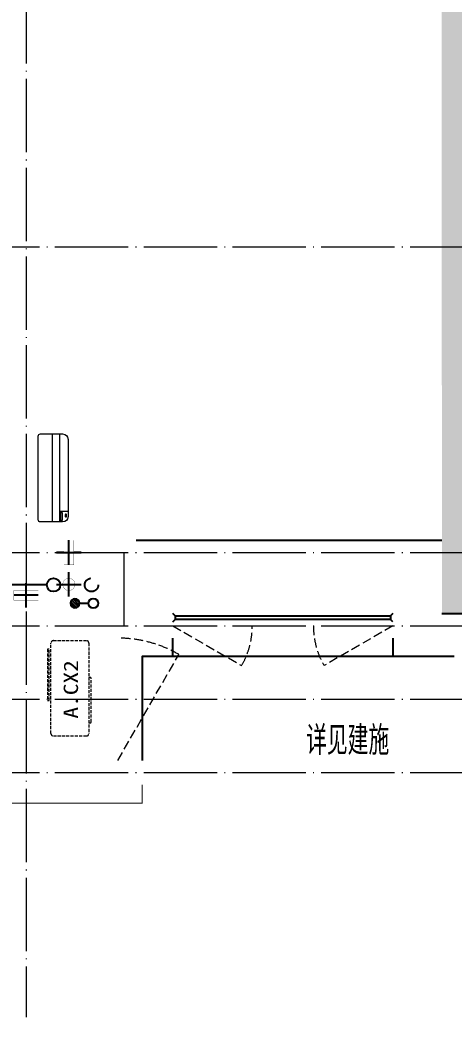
# Model space of a CAD drawing. Extents: x 27938 to 725830, y -209821 to 1628073.
# Drawn here: x 295967 to 299517, y 362324 to 370481 of the extents above; entities that cross this region are included whole.
import ezdxf

# ---------------------------------------------------------------- set-up
doc = ezdxf.new("R2010")
doc.units = 0
doc.header["$LTSCALE"] = 1000
doc.header["$MEASUREMENT"] = 0
doc.linetypes.add('DASH', pattern=[0.35, 0.25, -0.1])
doc.linetypes.add('DOTE', pattern=[2.42, 2, -0.2, 0.02, -0.2])
for name, color, linetype in [('3-栏杆1', 135, 'Continuous'), ('3.5方案汇报，与郭总、侯月琴确定户型_t8$0$2020.03.04 -1安徽标准化洋房户型(UA）_t8_t8$0$看线', 154, 'Continuous'), ('EQUIP_地漏', 7, 'Continuous'), ('PUB_TEXT', 4, 'Continuous'), ('VPIPE-凝结', 150, 'Continuous'), ('VPIPE-废水', 31, 'Continuous'), ('VPIPE-雨水', 4, 'DASH'), ('保温', 6, 'Continuous'), ('机电标识类', 1, 'Continuous'), ('看线', 251, 'Continuous')]:
    doc.layers.add(name, color=color, linetype=linetype)
for name, color, linetype, lineweight in [('DOTE', 19, 'DOTE', 9), ('WINDOW', 144, 'Continuous', 15), ('平面-空调室内机', 176, 'Continuous', 9), ('平面-空调预留孔', 173, 'Continuous', 15), ('空调', 76, 'Continuous', 13)]:
    doc.layers.add(name, color=color, linetype=linetype, lineweight=lineweight)
doc.styles.add('_TCH_AXIS', font='COMPLEX', dxfattribs={"bigfont": 'GBCBIG'})
doc.styles.add('黑体', font='')
doc.styles.get('黑体').set_extended_font_data('SimHei')

# ---------------------------------------------------------------- blocks, each defined once
blk = doc.blocks.new('ferre')
at = {"layer": '平面-空调预留孔', "linetype": 'DASH', "ltscale": 0.1}
for p, q in [((93392.7, 115403.5), (93392.7, 115393.5)), ((93402.7, 115383.5), (93755.6, 115383.5)), ((93765.6, 115393.5), (93765.6, 115403.5))]:
    blk.add_line(p, q, dxfattribs=at)
blk.add_lwpolyline([(94045.9, 115403.5), (93305.9, 115403.5, -0.414214), (93285.9, 115423.5), (93285.9, 115693.5, -0.414214), (93305.9, 115713.5), (94045.9, 115713.5, -0.414214), (94065.9, 115693.5), (94065.9, 115423.5, -0.414214)], format="xyb", close=True, dxfattribs=at)
blk.add_lwpolyline([(93996.7, 115742.6), (93576.8, 115742.6), (93576.8, 115727.5), (93996.7, 115727.5)], close=True, dxfattribs=at)
for centre, start, end in [((93402.7, 115393.5), 180, 270), ((93755.6, 115393.5), 270, 0)]:
    blk.add_arc(centre, 10, start, end, dxfattribs=at)
at = {"layer": '平面-空调预留孔', "color": 251, "linetype": 'DASH', "ltscale": 0.1, "true_color": 0x636466, "style": '黑体', "width": 1.2}
blk.add_text('A.CX2', height=117.05, dxfattribs=at).set_placement((93428.3, 115492.1))
blk = doc.blocks.new('fergve')
at = {"layer": '平面-空调预留孔', "linetype": 'DASH', "ltscale": 0.1}
blk.add_blockref('ferre', (25670, -60415.8), dxfattribs=at)
blk = doc.blocks.new('dongkong')
blk.add_wipeout([(-603756, 210771), (-603756, 210570.8), (-603836, 210570.8), (-603836, 210771)])
at = {"layer": '机电标识类', "color": 250, "linetype": 'DASH', "ltscale": 400}
for p, q in [((-603796, 210771), (-603796, 210570.8)), ((-603896, 210670.7), (-603696, 210670.7))]:
    blk.add_line(p, q, dxfattribs=at)
at = {"layer": '空调', "color": 6, "linetype": 'DASH', "const_width": 2}
blk.add_lwpolyline([(-603756, 210771), (-603756, 210570.8), (-603836, 210570.8), (-603836, 210771)], close=True, dxfattribs=at)
blk = doc.blocks.new('A$C001338C2')
for p, q in [((0, 249), (0, 22)), ((845, 304), (55, 304)), ((109, 215), (109, 304)), ((900, 22), (900, 249)), ((22, 0), (878, 0))]:
    blk.add_line(p, q)
at = {"lineweight": 5}
for p, q in [((900, 215), (0, 215)), ((900, 143), (0, 143))]:
    blk.add_line(p, q, dxfattribs=at)
for points in [[(89, 226), (22, 226, -0.414214), (17, 232), (17, 243, -0.414214), (22, 249), (89, 249, -0.414214), (95, 243), (95, 232, -0.414214)], [(73, 275), (57, 275, -0.414214), (51, 281), (51, 283, -0.414214), (57, 289), (73, 289, -0.414214), (79, 283), (79, 281, -0.414214)]]:
    blk.add_lwpolyline(points, format="xyb", close=True)
for centre, radius, start, end in [((55, 249), 55, 90, 180), ((845, 249), 55, 360, 90), ((22, 22), 22, 180, 270), ((878, 22), 22, 270, 360)]:
    blk.add_arc(centre, radius, start, end)
blk = doc.blocks.new('GGDGDGDG')
at = {"layer": '机电标识类', "color": 250, "linetype": 'DASH', "ltscale": 400}
for p, q in [((704092.5, 766289.8), (704092.5, 766489.8)), ((704192.5, 766389.8), (703992.5, 766389.8))]:
    blk.add_line(p, q, dxfattribs=at)
at = {"layer": '空调', "color": 1, "linetype": 'DASH', "const_width": 2}
blk.add_lwpolyline([(704042.5, 766389.8, 0.999999), (704142.5, 766389.8, 0.999999), (704042.5, 766389.8)], format="xyb", dxfattribs=at)
blk = doc.blocks.new('$TwtSys$00000141')
at = {"color": 1}
for p, q in [((-47, 4), (-5, 46)), ((-47, 4), (-5, 46)), ((-44, -18), (18, 44)), ((-44, -18), (18, 44)), ((-33, -33), (33, 33)), ((-33, -33), (33, 33)), ((-16, -44), (44, 16)), ((-16, -44), (44, 16)), ((6, -46), (46, -6)), ((6, -46), (46, -6))]:
    blk.add_line(p, q, dxfattribs=at)
blk.add_circle((0, 0), 47, dxfattribs=at)
blk.add_circle((0, 0), 47, dxfattribs=at)
blk = doc.blocks.new('FGDGDRGSDGDG')
at = {"layer": 'DOTE', "linetype": 'DOTE', "ltscale": 0.3}
for p, q in [((514082.5, 522348.5), (514082.5, 513948.5)), ((488182.5, 520248.5), (546982.5, 520248.5)), ((488182.5, 517748.5), (546982.5, 517748.5)), ((514882.5, 517748.5), (514882.5, 517148.5)), ((488182.5, 517148.5), (546982.5, 517148.5)), ((488182.5, 516548.5), (546982.5, 516548.5)), ((488182.5, 515948.5), (546982.5, 515948.5))]:
    blk.add_line(p, q, dxfattribs=at)
blk = doc.blocks.new('A$C6C4C4DE5')
at = {"layer": '保温', "linetype": 'ByBlock', "ltscale": 10}
h = blk.add_hatch(dxfattribs=at)
h.set_pattern_fill('AR-HBONE', color=251, scale=55)
h.set_pattern_definition([(45, (-445516.58, -596648.81), (0, 47.4157523), [100.584, -33.528]), (135, (-445492.87, -596625.102), (3e-15, 47.4157523), [100.584, -33.528])])
edge = h.paths.add_edge_path()
edge.add_line((200, 5200), (200.1, 7800))
edge.add_line((200.1, 7800), (0.1, 7800))
edge.add_line((0.1, 7800), (0, 5200))
edge.add_line((0, 5200), (200, 5200))
h = blk.add_hatch(dxfattribs=at)
h.set_pattern_fill('AR-HBONE', color=251, scale=55)
h.set_pattern_definition([(45, (-445516.58, -596648.81), (0, 47.4157523), [100.584, -33.528]), (135, (-445492.87, -596625.102), (3e-15, 47.4157523), [100.584, -33.528])])
edge = h.paths.add_edge_path()
edge.add_line((900, 5000), (900, 5200))
edge.add_line((900, 5200), (-700, 5200))
edge.add_line((-700, 5200), (-700, 5000))
edge.add_line((-700, 5000), (900, 5000))
at = {"layer": '保温', "linetype": 'Continuous', "ltscale": 10}
h = blk.add_hatch(dxfattribs=at)
h.set_pattern_fill('HEX', color=251, scale=10, angle=90, style=0)
h.set_pattern_definition([(90, (-503782.47, -516048.461), (-16.49778, 1e-15), [9.525, -19.05]), (210, (-503782.47, -516048.461), (8.24889, -14.2874966), [9.525, -19.05]), (150, (-503782.47, -516038.936), (-8.24889, -14.2874966), [9.525, -19.05])])
edge = h.paths.add_edge_path()
edge.add_line((200, 5000), (0, 5000))
edge.add_line((0, 5000), (0.1, 0))
edge.add_line((0.1, 0), (200.1, 0))
edge.add_line((200.1, 0), (200, 5000))
at = {"layer": '保温', "color": 251, "linetype": 'ByBlock', "ltscale": 10}
for p, q in [((0, 7800), (200, 7800)), ((0, 5000), (200, 5000)), ((0, 0), (200, 0))]:
    blk.add_line(p, q, dxfattribs=at)

msp = doc.modelspace()

# ---------------------------------------------------------------- linework, layer by layer
at = {"color": 30, "const_width": 8}
msp.add_lwpolyline([(296966.6, 364223.7), (296966.6, 364073.7), (295816.6, 364073.7), (295816.6, 364223.7)], dxfattribs=at)
at = {"layer": '3-栏杆1', "color": 5}
for p, q in [((297236.8, 365605.9), (297216.6, 365623.7)), ((297216.6, 365623.7), (297236.8, 365605.9)), ((297236.8, 365605.9), (298996.3, 365605.9)), ((297236.8, 365605.9), (297236.8, 365576.7)), ((298996.3, 365605.9), (299016.6, 365623.7)), ((299016.6, 365623.7), (298996.3, 365605.9)), ((298996.3, 365605.9), (298996.3, 365576.7)), ((297236.8, 365576.7), (297216.6, 365556.8)), ((297216.6, 365556.8), (297236.8, 365576.7)), ((298996.3, 365576.6), (297236.8, 365576.6)), ((299016.6, 365556.8), (298996.3, 365576.7))]:
    msp.add_line(p, q, dxfattribs=at)
at = {"layer": '3.5方案汇报，与郭总、侯月琴确定户型_t8$0$2020.03.04 -1安徽标准化洋房户型(UA）_t8_t8$0$看线', "ltscale": 10}
msp.add_line((296916.6, 366223.7), (299416.6, 366223.7), dxfattribs=at)
at = {"layer": 'VPIPE-凝结', "ltscale": 0.1}
msp.add_lwpolyline([(296454.2, 365708.7), (296526.6, 365708.7)], dxfattribs=at)
at = {"layer": 'VPIPE-凝结'}
msp.add_circle((296566.6, 365708.7), 40, dxfattribs=at)
at = {"layer": 'VPIPE-废水'}
msp.add_circle((296241.6, 365858.7), 55, dxfattribs=at)
at = {"layer": 'VPIPE-雨水'}
msp.add_circle((296551.6, 365858.7), 55, dxfattribs=at)
at = {"layer": 'WINDOW', "color": 250, "linetype": 'DASH', "ltscale": 0.3}
for points in [[(297216.6, 365523.7), (297779.7, 365199.1, 0.131485), (297866.6, 365523.7)], [(299016.6, 365523.7), (298453.4, 365199.1, -0.131485), (298366.6, 365523.7)], [(296766.6, 364423.7), (297266.6, 365289.8, 0.131652), (296766.6, 365423.7)]]:
    msp.add_lwpolyline(points, format="xyb", dxfattribs=at)
at = {"layer": '看线', "color": 202, "ltscale": 0.5}
for points in [[(299016.6, 365423.7), (299016.6, 365273.7), (297216.6, 365273.7), (297216.6, 365423.7)], [(299516.6, 365273.7), (296966.6, 365273.7), (296966.6, 364423.7)]]:
    msp.add_lwpolyline(points, dxfattribs=at)

# ---------------------------------------------------------------- block references
msp.add_blockref('A$C6C4C4DE5', (299416.6, 365623.7))
at = {"xscale": -1}
msp.add_blockref('GGDGDGDG', (1000459.2, -400526.9), dxfattribs=at)
at = {"layer": 'EQUIP_地漏', "xscale": 0.8, "yscale": -0.8, "zscale": 0.8, "rotation": 179.9999999357402}
msp.add_blockref('$TwtSys$00000141', (296416.6, 365708.7), dxfattribs=at)
at = {"layer": '平面-空调室内机', "ltscale": 0.3, "rotation": 180}
msp.add_blockref('dongkong', (-307429.4, 576794.5), dxfattribs=at)
at = {"layer": '平面-空调室内机', "ltscale": 0.3, "xscale": -1, "rotation": 270}
msp.add_blockref('dongkong', (85345.9, 969569.8), dxfattribs=at)
at = {"layer": '平面-空调预留孔', "xscale": -0.800000000046565, "yscale": 0.800000000046565, "zscale": 0.800000000046565, "rotation": 269.9999997665698}
msp.add_blockref('A$C001338C2', (296116.7, 366373.7), dxfattribs=at)
at = {"layer": '平面-空调预留孔', "rotation": 90.00000000000001}
msp.add_blockref('fergve', (351517.7, 245666.9), dxfattribs=at)

# ---------------------------------------------------------------- texts
at = {"layer": 'PUB_TEXT', "style": '_TCH_AXIS'}
msp.add_text('详见建施', height=236.31, dxfattribs=at).set_placement((298306.2, 364468.4))

# ---------------------------------------------------------------- next in the draw order: linework, layer by layer
at = {"layer": 'VPIPE-凝结', "ltscale": 0.1}
msp.add_line((296186.6, 365858.7), (295846.6, 365858.7), dxfattribs=at)

# ---------------------------------------------------------------- next in the draw order: block references
at = {"layer": '平面-空调室内机', "ltscale": 0.3, "xscale": -1, "rotation": 180}
msp.add_blockref('dongkong', (900162.7, 576794.5), dxfattribs=at)

# ---------------------------------------------------------------- next in the draw order: block references
msp.add_blockref('FGDGDRGSDGDG', (-218065.9, -151624.7))

doc.saveas('drawing.dxf')
